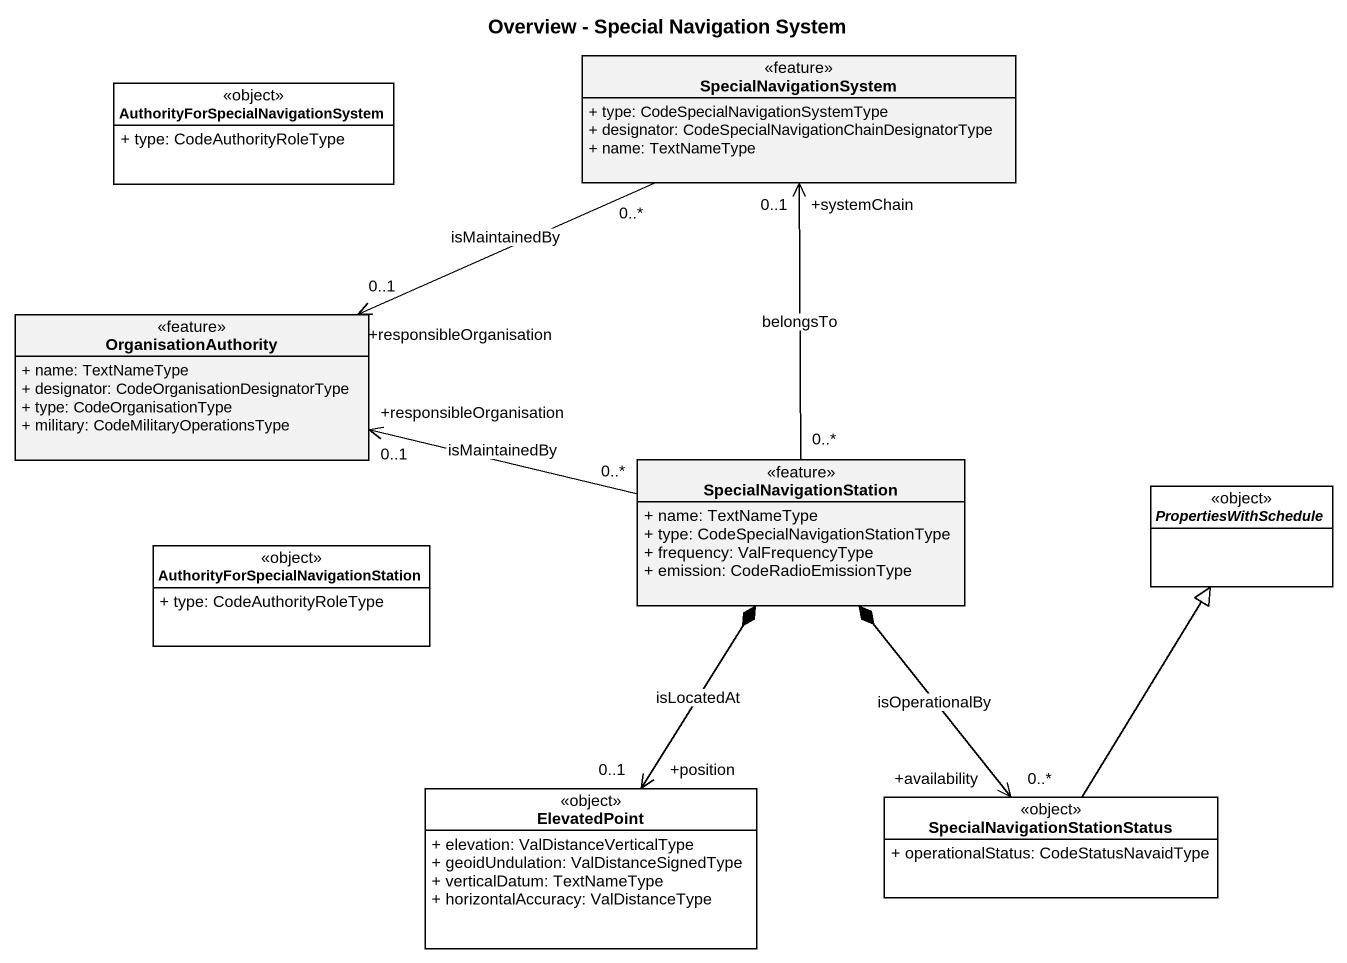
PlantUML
@startuml
title Overview - Special Navigation System
hide circle
hide empty members
skinparam classAttributeIconSize 0
class "AuthorityForSpecialNavigationSystem" as AuthorityForSpecialNavigatio <<object>> #FFFFFF {
  + type: CodeAuthorityRoleType
}
class SpecialNavigationSystem <<feature>> {
  + type: CodeSpecialNavigationSystemType
  + designator: CodeSpecialNavigationChainDesignatorType
  + name: TextNameType
}
class OrganisationAuthority <<feature>> {
  + name: TextNameType
  + designator: CodeOrganisationDesignatorType
  + type: CodeOrganisationType
  + military: CodeMilitaryOperationsType
}
class SpecialNavigationStation <<feature>> {
  + name: TextNameType
  + type: CodeSpecialNavigationStationType
  + frequency: ValFrequencyType
  + emission: CodeRadioEmissionType
}
class "AuthorityForSpecialNavigationStation" as AuthorityForSpecialNavigatio_2 <<object>> #FFFFFF {
  + type: CodeAuthorityRoleType
}
abstract class PropertiesWithSchedule <<object>> #FFFFFF
class ElevatedPoint <<object>> #FFFFFF {
  + elevation: ValDistanceVerticalType
  + geoidUndulation: ValDistanceSignedType
  + verticalDatum: TextNameType
  + horizontalAccuracy: ValDistanceType
}
class "SpecialNavigationStationStatus" as SpecialNavigationStationStat <<object>> #FFFFFF {
  + operationalStatus: CodeStatusNavaidType
}
SpecialNavigationSystem "0..*" -left-> "+responsibleOrganisation\n0..1" OrganisationAuthority : isMaintainedBy
SpecialNavigationStation "0..*" -up-> "+systemChain\n0..1" SpecialNavigationSystem : belongsTo
SpecialNavigationStation "0..*" -left-> "+responsibleOrganisation\n0..1" OrganisationAuthority : isMaintainedBy
SpecialNavigationStation *--> "+position\n0..1" ElevatedPoint : isLocatedAt
SpecialNavigationStation *--> "+availability\n0..*" SpecialNavigationStationStat : isOperationalBy
SpecialNavigationStationStat -up-|> PropertiesWithSchedule
@enduml
